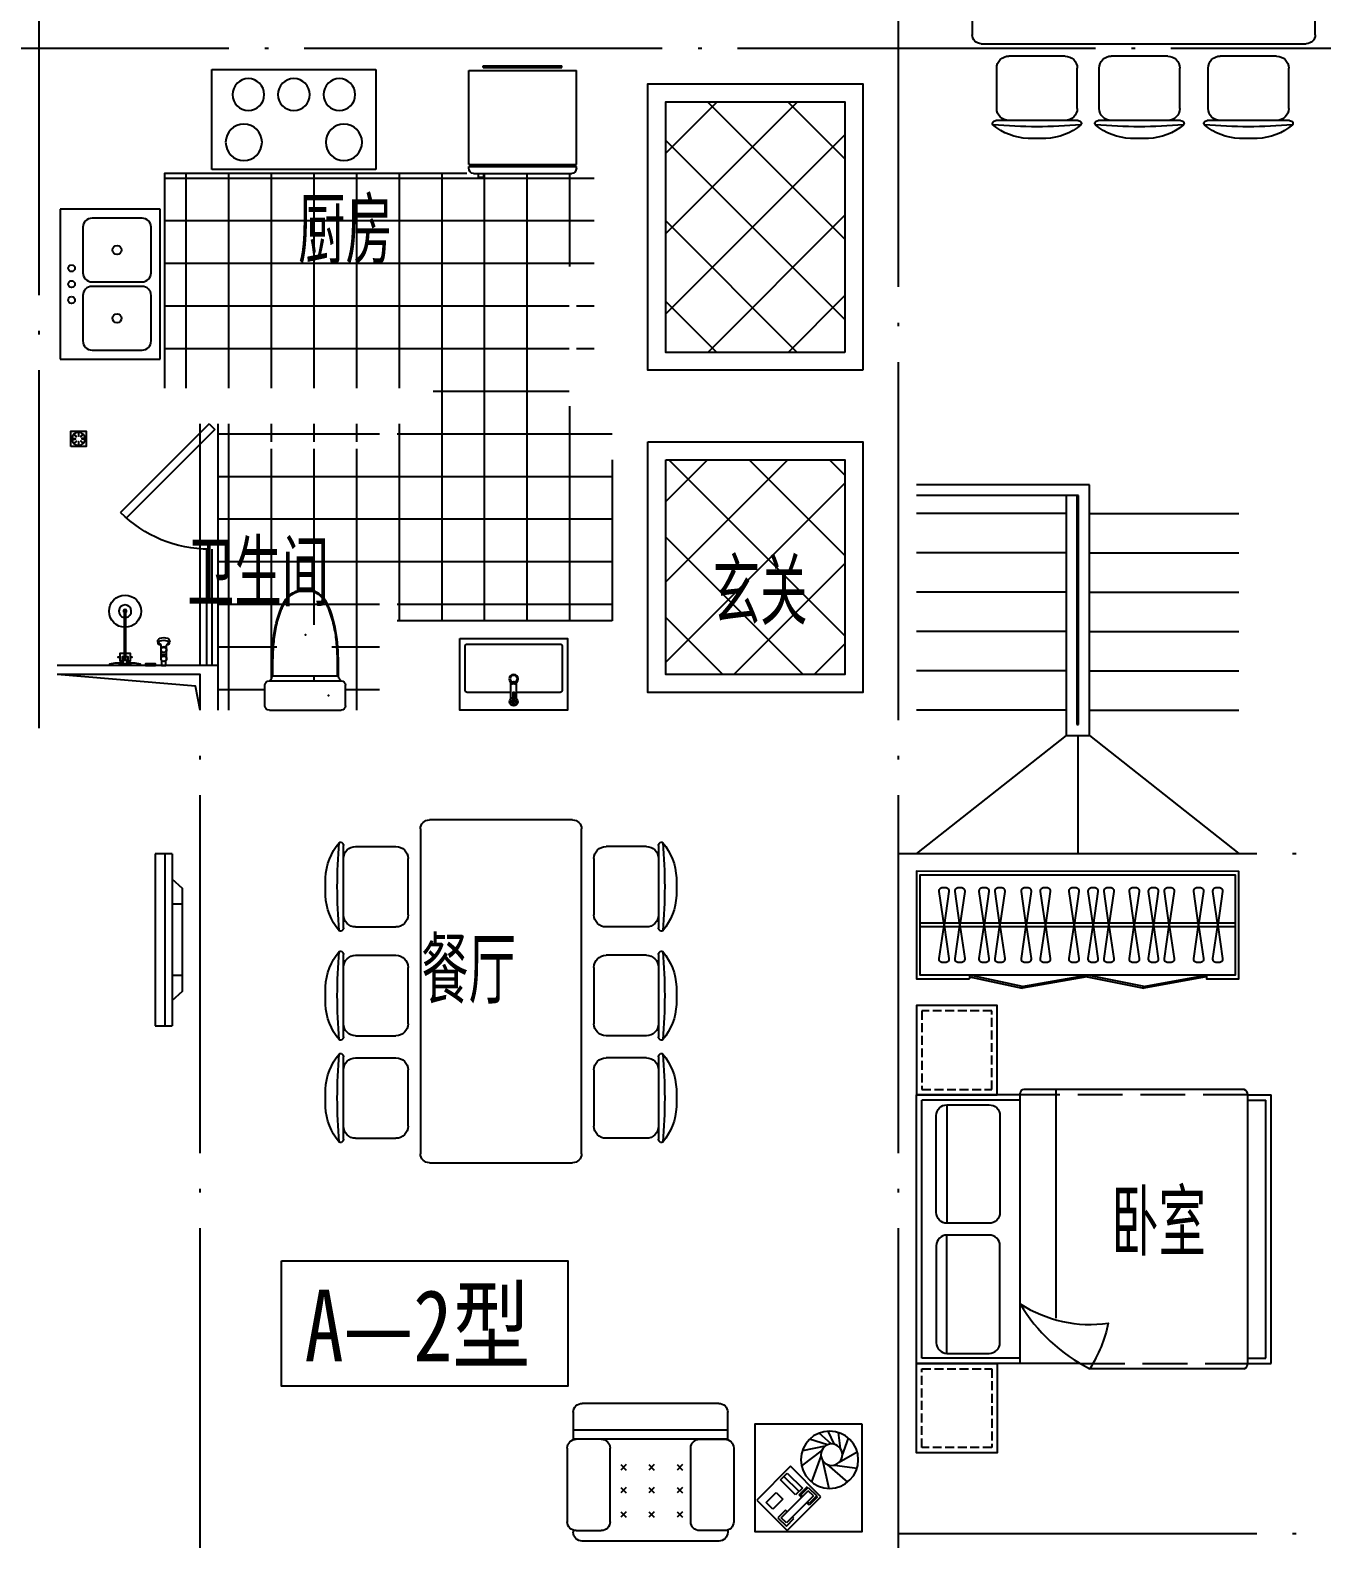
# Model space of a CAD drawing. Extents: x 921942 to 1159542, y -958603 to -790785.
# Drawn here: x 952331 to 959544, y -899241 to -890812 of the extents above; entities that cross this region are included whole.
import ezdxf

# ---------------------------------------------------------------- set-up
doc = ezdxf.new("R2010")
doc.units = 0
doc.header["$LTSCALE"] = 1000
doc.header["$MEASUREMENT"] = 0
doc.linetypes.add('DASH', pattern=[0.35, 0.25, -0.1])
doc.linetypes.add('DOTE', pattern=[2.42, 2, -0.2, 0.02, -0.2])
doc.layers.get('0').update_dxf_attribs({"linetype": 'CONTINUOUS'})
for name, color, linetype in [('DOTE', 1, 'DOTE'), ('PUB_TEXT', 7, 'CONTINUOUS'), ('STAIR', 2, 'CONTINUOUS'), ('TT', 7, 'CONTINUOUS'), ('WINDOW', 4, 'CONTINUOUS'), ('厨卫', 8, 'CONTINUOUS'), ('家具', 8, 'CONTINUOUS'), ('平面填充', 250, 'CONTINUOUS'), ('管道', 8, 'CONTINUOUS'), ('面积线', 3, 'CONTINUOUS')]:
    doc.layers.add(name, color=color, linetype=linetype)
doc.styles.add('DIM_FONT', font='SIMPLEX', dxfattribs={"width": 0.7, "bigfont": 'GBCBIG'})
doc.styles.get("Standard").update_dxf_attribs({"font": 'GBENOR', "bigfont": 'GBCBIG'})
doc.styles.add('黑体', font='SIMHEI.TTF', dxfattribs={"width": 0.8})

# ---------------------------------------------------------------- blocks, each defined once
blk = doc.blocks.new('dgfgf')
at = {"layer": '家具'}
blk.add_lwpolyline([(7597.4, -62676.2), (7147.4, -62676.2), (7147.4, -63176.2), (7597.4, -63176.2), (7597.4, -62676.2), (7517.4, -62676.2)], dxfattribs=at)
at = {"layer": '家具', "color": 251, "linetype": 'DASH', "ltscale": 0.2}
blk.add_lwpolyline([(7567.4, -62706.2), (7177.4, -62706.2), (7177.4, -63146.2), (7567.4, -63146.2)], close=True, dxfattribs=at)
blk = doc.blocks.new('A$C72813290')
at = {"layer": '家具'}
for p, q in [((1830, 2030), (599.1, 2030)), ((779.5, 752.6), (779.5, 2030)), ((579.1, 2000), (0, 2000)), ((0, 500), (0, 2000)), ((30, 530), (30, 1970)), ((579.1, 1970), (30, 1970)), ((169.9, 1944.6), (169.9, 1282.8)), ((579.1, 500), (579.1, 2010)), ((1850, 500), (1850, 2000)), ((1850, 2000), (1980, 2000)), ((1850, 1970), (1950, 1970)), ((1950, 530), (1950, 1970)), ((1980, 500), (1980, 2000)), ((169.9, 555.4), (169.9, 1217.2)), ((579.1, 530), (30, 530)), ((1850, 530), (1950, 530)), ((912.3, 500), (0, 500)), ((1830, 470), (967.1, 470)), ((1850, 500), (1980, 500))]:
    blk.add_line(p, q, dxfattribs=at)
at = {"layer": '家具', "linetype": 'DASH'}
for p, q in [((1850, 2000), (579.1, 2000)), ((912.3, 500), (1850, 500))]:
    blk.add_line(p, q, dxfattribs=at)
at = {"layer": '家具'}
for points in [[(169.9, 1944.6), (405.3, 1944.6, -0.414214), (465.3, 1884.6), (465.3, 1342.8, -0.414214), (405.3, 1282.8), (169.9, 1282.8, -0.414214), (109.9, 1342.8), (109.9, 1884.6, -0.414214)], [(169.9, 555.4), (405.3, 555.4, 0.414214), (465.3, 615.4), (465.3, 1157.2, 0.414214), (405.3, 1217.2), (169.9, 1217.2, 0.414214), (109.9, 1157.2), (109.9, 615.4, 0.414214)]]:
    blk.add_lwpolyline(points, format="xyb", close=True, dxfattribs=at)
blk.add_lwpolyline([(579.1, 832.6, 0.180302), (1070.8, 724.6, -0.088637), (967.1, 470.1, 28871.271551)], format="xyb", dxfattribs=at)
for centre, radius, start, end in [((599.1, 2010), 20, 90, 180), ((1819.3, 2001.3), 30.7, 357.68839, 69.69174), ((1391.5, 1313.2), 944, 210.60747, 243.27731), ((1819.3, 498.8), 30.7, 290.35664, 2.31522)]:
    blk.add_arc(centre, radius, start, end, dxfattribs=at)
blk.add_blockref('dgfgf', (-7147.4, 65176.2), dxfattribs=at)
at = {"layer": '家具', "xscale": -1, "rotation": 180}
blk.add_blockref('dgfgf', (-7147.4, -62676.2), dxfattribs=at)
blk = doc.blocks.new('fdgfhghjy')
at = {"layer": '家具'}
for p, q in [((-572.4, -1297.1), (-572.4, 518.5)), ((-522.4, 568.5), (277.6, 568.5)), ((327.6, 518.5), (327.6, -1297.1)), ((-1001.7, 425.4), (-1001.7, -34.6)), ((756.8, -34.6), (756.8, 425.4)), ((-934.2, 420.4), (-709.2, 420.4)), ((-641.7, 352.9), (-641.7, 37.9)), ((396.8, 37.9), (396.8, 352.9)), ((689.3, 420.4), (464.3, 420.4)), ((-1101.7, 245), (-1101.7, 145.9)), ((856.8, 145.9), (856.8, 245)), ((-934.2, -29.6), (-709.2, -29.6)), ((689.3, -29.6), (464.3, -29.6)), ((-1001.7, -182.9), (-1001.7, -642.9)), ((-934.2, -187.9), (-709.2, -187.9)), ((689.3, -187.9), (464.3, -187.9)), ((756.8, -642.9), (756.8, -182.9)), ((-641.7, -255.4), (-641.7, -570.4)), ((396.8, -570.4), (396.8, -255.4)), ((-1101.7, -363.4), (-1101.7, -462.5)), ((856.8, -462.5), (856.8, -363.4)), ((-934.2, -637.9), (-709.2, -637.9)), ((689.3, -637.9), (464.3, -637.9)), ((-1001.7, -755.3), (-1001.7, -1215.3)), ((756.8, -1215.3), (756.8, -755.3)), ((-934.2, -760.3), (-709.2, -760.3)), ((-641.7, -827.8), (-641.7, -1142.8)), ((396.8, -1142.8), (396.8, -827.8)), ((689.3, -760.3), (464.3, -760.3)), ((-1101.7, -935.7), (-1101.7, -1034.9)), ((856.8, -1034.9), (856.8, -935.7)), ((-934.2, -1210.3), (-709.2, -1210.3)), ((689.3, -1210.3), (464.3, -1210.3)), ((277.6, -1347.1), (-522.4, -1347.1))]:
    blk.add_line(p, q, dxfattribs=at)
for centre, radius, start, end in [((-522.4, 518.5), 50, 90, 180), ((277.6, 518.5), 50, 0, 90), ((-786.2, 235.3), 315.6, 139.27346, 178.23486), ((1676.2, 195.4), 2712.7, 174.8023, 185.1977), ((-1017.8, 434.7), 10, 67.33001, 139.27346), ((-1021.7, 425.4), 20, 0, 67.33001), ((776.8, 425.4), 20, 112.66999, 180), ((773, 434.7), 10, 40.72654, 112.66999), ((541.4, 235.3), 315.6, 1.76514, 40.72654), ((-1921, 195.4), 2712.7, 354.8023, 5.1977), ((-934.2, 352.9), 67.5, 90, 180), ((-709.2, 352.9), 67.5, 0, 90), ((464.3, 352.9), 67.5, 90, 180), ((689.3, 352.9), 67.5, 0, 90), ((-786.2, 155.6), 315.6, 181.76514, 220.72654), ((541.4, 155.6), 315.6, 319.27346, 358.23486), ((-934.2, 37.9), 67.5, 180, 270), ((-709.2, 37.9), 67.5, 270, 0), ((464.3, 37.9), 67.5, 180, 270), ((689.3, 37.9), 67.5, 270, 0), ((-1017.8, -43.8), 10, 220.72654, 292.66999), ((-1021.7, -34.6), 20, 292.66999, 0), ((776.8, -34.6), 20, 180, 247.33001), ((773, -43.8), 10, 247.33001, 319.27346), ((-786.2, -373.1), 315.6, 139.27346, 178.23486), ((1676.2, -412.9), 2712.7, 174.8023, 185.1977), ((-1017.8, -173.7), 10, 67.33001, 139.27346), ((-1021.7, -182.9), 20, 0, 67.33001), ((776.8, -182.9), 20, 112.66999, 180), ((773, -173.7), 10, 40.72654, 112.66999), ((541.4, -373.1), 315.6, 1.76514, 40.72654), ((-1921, -412.9), 2712.7, 354.8023, 5.1977), ((-934.2, -255.4), 67.5, 90, 180), ((-709.2, -255.4), 67.5, 0, 90), ((464.3, -255.4), 67.5, 90, 180), ((689.3, -255.4), 67.5, 0, 90), ((-786.2, -452.8), 315.6, 181.76514, 220.72654), ((541.4, -452.8), 315.6, 319.27346, 358.23486), ((-934.2, -570.4), 67.5, 180, 270), ((-709.2, -570.4), 67.5, 270, 0), ((464.3, -570.4), 67.5, 180, 270), ((689.3, -570.4), 67.5, 270, 0), ((-1017.8, -652.2), 10, 220.72654, 292.66999), ((-1021.7, -642.9), 20, 292.66999, 0), ((776.8, -642.9), 20, 180, 247.33001), ((773, -652.2), 10, 247.33001, 319.27346), ((-786.2, -945.5), 315.6, 139.27346, 178.23486), ((1676.2, -985.3), 2712.7, 174.8023, 185.1977), ((-1017.8, -746.1), 10, 67.33001, 139.27346), ((-1021.7, -755.3), 20, 0, 67.33001), ((776.8, -755.3), 20, 112.66999, 180), ((773, -746.1), 10, 40.72654, 112.66999), ((541.4, -945.5), 315.6, 1.76514, 40.72654), ((-1921, -985.3), 2712.7, 354.8023, 5.1977), ((-934.2, -827.8), 67.5, 90, 180), ((-709.2, -827.8), 67.5, 0, 90), ((464.3, -827.8), 67.5, 90, 180), ((689.3, -827.8), 67.5, 0, 90), ((-786.2, -1025.2), 315.6, 181.76514, 220.72654), ((541.4, -1025.2), 315.6, 319.27346, 358.23486), ((-934.2, -1142.8), 67.5, 180, 270), ((-709.2, -1142.8), 67.5, 270, 0), ((464.3, -1142.8), 67.5, 180, 270), ((689.3, -1142.8), 67.5, 270, 0), ((-1017.8, -1224.5), 10, 220.72654, 292.66999), ((-1021.7, -1215.3), 20, 292.66999, 0), ((776.8, -1215.3), 20, 180, 247.33001), ((773, -1224.5), 10, 247.33001, 319.27346), ((-522.4, -1297.1), 50, 180, 270), ((277.6, -1297.1), 50, 270, 0)]:
    blk.add_arc(centre, radius, start, end, dxfattribs=at)
blk = doc.blocks.new('asfdfgfhfg')
at = {"layer": '家具'}
for p, q in [((-3.8, 1795.2), (758.7, 1795.2)), ((-53.8, 1595.2), (-53.8, 1745.2)), ((808.7, 1745.2), (808.7, 1592.4)), ((-53.8, 1645.2), (808.7, 1645.2)), ((-87.2, 1545.2), (-87.2, 1134.1)), ((-53.8, 1595.2), (808.7, 1595.2)), ((102.4, 1595.2), (-37.2, 1595.2)), ((152.4, 1134.1), (152.4, 1545.2)), ((602.5, 1134.1), (602.5, 1545.2)), ((652.5, 1595.2), (792.1, 1595.2)), ((842.1, 1545.2), (842.1, 1134.1)), ((-574.7, 1273.8), (-405, 1443.5)), ((-405, 1443.5), (-216.4, 1254.9)), ((198.4, 1452.9), (228.6, 1422.8)), ((228.6, 1452.9), (198.4, 1422.8)), ((356, 1452.9), (386.2, 1422.8)), ((386.2, 1452.9), (356, 1422.8)), ((513.6, 1452.9), (543.8, 1422.8)), ((543.8, 1452.9), (513.6, 1422.8)), ((-386.1, 1405.8), (-471, 1320.9)), ((-452.1, 1302), (-367.3, 1386.9)), ((-433.3, 1283.2), (-348.4, 1368)), ((-348.4, 1368), (-386.1, 1405.8)), ((-386.1, 1085.2), (-574.7, 1273.8)), ((-555.8, 1273.8), (-508.7, 1226.6)), ((-504, 1325.6), (-551.1, 1278.5)), ((-551.1, 1278.5), (-508.7, 1236)), ((-532.3, 1278.5), (-504, 1306.8)), ((-532.3, 1278.5), (-381.4, 1127.6)), ((-461.6, 1283.2), (-504, 1325.6)), ((-353.1, 1155.9), (-504, 1306.8)), ((-452.1, 1283.2), (-499.3, 1330.3)), ((-471, 1320.9), (-433.3, 1283.2)), ((-471, 1273.8), (-461.6, 1283.2)), ((-466.3, 1269), (-452.1, 1283.2)), ((-324.9, 1297.3), (-362.6, 1259.6)), ((-268.3, 1240.8), (-324.9, 1297.3)), ((198.4, 1325.9), (228.6, 1295.8)), ((228.6, 1325.9), (198.4, 1295.8)), ((356, 1325.9), (386.2, 1295.8)), ((386.2, 1325.9), (356, 1295.8)), ((513.6, 1325.9), (543.8, 1295.8)), ((543.8, 1325.9), (513.6, 1295.8)), ((-508.7, 1236), (-499.3, 1245.5)), ((-508.7, 1226.6), (-494.6, 1240.8)), ((-216.4, 1254.9), (-386.1, 1085.2)), ((-386.1, 1188.9), (-376.7, 1198.3)), ((-376.7, 1198.3), (-334.3, 1155.9)), ((-362.6, 1259.6), (-306, 1203.1)), ((-306, 1203.1), (-268.3, 1240.8)), ((198.4, 1188.8), (228.6, 1158.6)), ((228.6, 1188.8), (198.4, 1158.6)), ((386.2, 1188.8), (356, 1158.6)), ((356, 1188.8), (386.2, 1158.6)), ((513.6, 1188.8), (543.8, 1158.6)), ((543.8, 1188.8), (513.6, 1158.6)), ((-423.9, 1151.2), (-414.4, 1160.6)), ((-381.4, 1108.8), (-423.9, 1151.2)), ((-334.3, 1155.9), (-381.4, 1108.8)), ((-381.4, 1127.6), (-353.1, 1155.9)), ((-53.8, 1084.1), (-53.8, 1075.2)), ((-37.2, 1084.1), (102.4, 1084.1)), ((-3.8, 1025.2), (758.7, 1025.2)), ((792.1, 1084.1), (652.5, 1084.1)), ((808.7, 1084.1), (808.7, 1075.2)), ((-658.6, 945.6), (-247.5, 945.6)), ((-908.6, -987.8), (-908.6, 862.2)), ((-858.6, 912.2), (-705.8, 912.2)), ((-758.6, -1037.8), (-758.6, 912.2)), ((-708.6, -1037.8), (-708.6, 912.2)), ((-708.6, 755), (-708.6, 895.6)), ((-197.5, 912.2), (-188.6, 912.2)), ((-197.5, 895.6), (-197.5, 755)), ((-138.6, 862.2), (-138.6, 264)), ((-247.5, 705), (-658.6, 705)), ((-546.1, 650.6), (-576.3, 620.4)), ((-546.1, 620.4), (-576.3, 650.6)), ((-409, 650.6), (-439.1, 620.4)), ((-409, 620.4), (-439.1, 650.6)), ((-282, 650.6), (-312.1, 620.4)), ((-282, 620.4), (-312.1, 650.6)), ((-546.1, 462.8), (-576.3, 493)), ((-546.1, 493), (-576.3, 462.8)), ((-409, 493), (-439.1, 462.8)), ((-409, 462.8), (-439.1, 493)), ((-282, 493), (-312.1, 462.8)), ((-282, 462.8), (-312.1, 493)), ((261.2, 367.5), (333.5, 439.8)), ((261.2, 395.8), (305.2, 439.8)), ((286.8, 454.8), (286.8, 449.8)), ((296.8, 464.8), (755.6, 464.8)), ((296.8, 439.8), (755.6, 439.8)), ((791.2, 367.5), (718.9, 439.8)), ((791.2, 395.8), (747.2, 439.8)), ((765.6, 454.8), (765.6, 449.8)), ((236.2, -504.6), (236.2, 404.2)), ((246.2, 414.2), (251.2, 414.2)), ((261.2, -504.6), (261.2, 404.2)), ((363.6, 399.8), (751.2, -133.8)), ((406.6, 399.8), (751.2, -74.6)), ((595.2, 399.8), (751.2, 185.1)), ((791.2, 404.2), (791.2, -504.6)), ((806.2, 414.2), (801.2, 414.2)), ((816.2, 404.2), (816.2, -504.6)), ((-546.1, 335.4), (-576.3, 305.2)), ((-546.1, 305.2), (-576.3, 335.4)), ((-409, 335.4), (-439.1, 305.2)), ((-409, 305.2), (-439.1, 335.4)), ((-282, 335.4), (-312.1, 305.2)), ((-282, 305.2), (-312.1, 335.4)), ((301.2, 304.5), (751.2, -315)), ((-168.6, 235), (-678.6, 235)), ((-138.6, 205.9), (-138.6, -331.5)), ((-546.1, 75.2), (-576.3, 105.4)), ((-546.1, 105.4), (-576.3, 75.2)), ((-409, 75.2), (-439.1, 105.4)), ((-409, 105.4), (-439.1, 75.2)), ((-282, 75.2), (-312.1, 105.4)), ((-282, 105.4), (-312.1, 75.2)), ((-546.1, -52.2), (-576.3, -82.4)), ((-546.1, -82.4), (-576.3, -52.2)), ((-409, -82.4), (-439.1, -52.2)), ((-409, -52.2), (-439.1, -82.4)), ((-282, -82.4), (-312.1, -52.2)), ((-282, -52.2), (-312.1, -82.4)), ((301.2, -137.6), (564.6, -500.2)), ((-546.1, -240), (-576.3, -209.8)), ((-546.1, -209.8), (-576.3, -240)), ((-409, -240), (-439.1, -209.8)), ((-409, -209.8), (-439.1, -240)), ((-282, -240), (-312.1, -209.8)), ((-282, -209.8), (-312.1, -240)), ((-168.6, -360.6), (-678.6, -360.6)), ((-138.6, -389.7), (-138.6, -987.8)), ((-546.1, -430.9), (-576.3, -461)), ((-546.1, -461), (-576.3, -430.9)), ((-409, -430.9), (-439.1, -461)), ((-409, -461), (-439.1, -430.9)), ((-282, -430.9), (-312.1, -461)), ((-282, -461), (-312.1, -430.9)), ((261.2, -467.9), (333.5, -540.2)), ((261.2, -496.2), (305.2, -540.2)), ((791.2, -467.9), (718.9, -540.2)), ((791.2, -496.2), (747.2, -540.2)), ((-546.1, -618.6), (-576.3, -588.4)), ((-546.1, -588.4), (-576.3, -618.6)), ((-409, -588.4), (-439.1, -618.6)), ((-409, -618.6), (-439.1, -588.4)), ((-282, -588.4), (-312.1, -618.6)), ((-282, -618.6), (-312.1, -588.4)), ((246.2, -514.6), (251.2, -514.6)), ((286.8, -555.2), (286.8, -550.2)), ((755.6, -540.2), (296.8, -540.2)), ((755.6, -565.2), (296.8, -565.2)), ((765.6, -555.2), (765.6, -550.2)), ((806.2, -514.6), (801.2, -514.6)), ((-546.1, -746), (-576.3, -776.2)), ((-546.1, -776.2), (-576.3, -746)), ((-409, -746), (-439.1, -776.2)), ((-409, -776.2), (-439.1, -746)), ((-282, -746), (-312.1, -776.2)), ((-282, -776.2), (-312.1, -746)), ((-247.5, -830.6), (-658.6, -830.6)), ((-708.6, -880.6), (-708.6, -1021.2)), ((-197.5, -1021.2), (-197.5, -880.6)), ((-708.6, -1037.8), (-858.6, -1037.8)), ((-658.6, -1071.2), (-247.5, -1071.2)), ((-197.5, -1037.8), (-188.6, -1037.8))]:
    blk.add_line(p, q, dxfattribs=at)
at = {"layer": '家具', "color": 6}
for p, q in [((-683.2, 1542.9), (-672.7, 1632.4)), ((-651.1, 1565.8), (-615.6, 1640.1)), ((-632, 1568.2), (-564.4, 1629.4)), ((-677, 1466.2), (-776.6, 1525.2)), ((-693.9, 1501.5), (-728.6, 1600.5)), ((-610.9, 1563.5), (-511.2, 1594.6)), ((-597.5, 1555.7), (-471.1, 1530.3)), ((-580.7, 1532.8), (-466.9, 1445.2)), ((-649.5, 1450.2), (-776, 1433.3)), ((-608.6, 1454), (-722.2, 1354.7)), ((-582.5, 1477.9), (-618, 1320.2)), ((-574.7, 1500.8), (-521, 1357))]:
    blk.add_line(p, q, dxfattribs=at)
at = {"layer": '家具'}
for points in [[(-805.1, 1679), (-205.1, 1679), (-205.1, 1079), (-805.1, 1079)], [(301.2, 399.8), (751.2, 399.8), (751.2, -500.2), (301.2, -500.2)]]:
    blk.add_lwpolyline(points, close=True, dxfattribs=at)
at = {"layer": '家具', "color": 3, "const_width": 12}
for points in [[(642.7, -154.9, 1), (642.7, -166.9, 1)], [(484.4, -251.1, 1), (484.4, -263.1, 1)], [(547, -220.9, 1), (547, -232.9, 1)], [(672.4, -256.6, 1), (672.4, -268.6, 1)], [(540.4, -295.1, 1), (540.4, -307.1, 1)], [(540.4, -336.3, 1), (540.4, -348.3, 1)], [(596.5, -328.1, 1), (596.5, -340.1, 1)], [(606.4, -308.8, 1), (606.4, -320.8, 1)], [(609.7, -339.1, 1), (609.7, -351.1, 1)], [(616.3, -325.4, 1), (616.3, -337.4, 1)], [(629.5, -319.9, 1), (629.5, -331.9, 1)], [(649.3, -284.1, 1), (649.3, -296.1, 1)], [(415.1, -355.6, 1), (415.1, -367.6, 1)], [(550.3, -449.1, 1), (550.3, -461.1, 1)], [(685.6, -440.8, 1), (685.6, -452.8, 1)], [(613, -517.8, 1), (613, -529.8, 1)]]:
    blk.add_lwpolyline(points, format="xyb", close=True, dxfattribs=at)
at = {"layer": '家具', "color": 6}
for centre, radius in [((-623, 1480.2), 160), ((-634.3, 1508.2), 60)]:
    blk.add_circle(centre, radius, dxfattribs=at)
at = {"layer": '家具'}
blk.add_circle((608.8, -339.1), 144.3, dxfattribs=at)
for centre, radius, start, end in [((-3.8, 1745.2), 50, 90, 180), ((758.7, 1745.2), 50, 0, 90), ((-37.2, 1545.2), 50, 90, 180), ((102.4, 1545.2), 50, 0, 90), ((652.5, 1545.2), 50, 90, 180), ((792.1, 1545.2), 50, 0, 90), ((-37.2, 1134.1), 50, 180, 270), ((102.4, 1134.1), 50, 270, 0), ((652.5, 1134.1), 50, 180, 270), ((792.1, 1134.1), 50, 270, 0), ((-3.8, 1075.2), 50, 180, 270), ((758.7, 1075.2), 50, 270, 0), ((-658.6, 895.6), 50, 90, 180), ((-247.5, 895.6), 50, 0, 90), ((-858.6, 862.2), 50, 90, 180), ((-188.6, 862.2), 50, 0, 90), ((-658.6, 755), 50, 180, 270), ((-247.5, 755), 50, 270, 0), ((296.8, 454.8), 10, 90, 180), ((296.8, 449.8), 10, 180, 270), ((755.6, 454.8), 10, 0, 90), ((755.6, 449.8), 10, 270, 0), ((246.2, 404.2), 10, 90, 180), ((251.2, 404.2), 10, 0, 90), ((801.2, 404.2), 10, 90, 180), ((806.2, 404.2), 10, 0, 90), ((-678.6, 265), 30, 180, 270), ((-168.6, 265), 30, 270, 0), ((-678.6, 205), 30, 90, 180), ((-168.6, 205), 30, 0, 90), ((-678.6, -330.6), 30, 180, 270), ((-168.6, -330.6), 30, 270, 0), ((-678.6, -390.6), 30, 90, 180), ((-168.6, -390.6), 30, 0, 90), ((246.2, -504.6), 10, 180, 270), ((251.2, -504.6), 10, 270, 0), ((801.2, -504.6), 10, 180, 270), ((806.2, -504.6), 10, 270, 0), ((296.8, -550.2), 10, 90, 180), ((296.8, -555.2), 10, 180, 270), ((755.6, -550.2), 10, 0, 90), ((755.6, -555.2), 10, 270, 0), ((-658.6, -880.6), 50, 90, 180), ((-247.5, -880.6), 50, 0, 90), ((-858.6, -987.8), 50, 180, 270), ((-188.6, -987.8), 50, 270, 0), ((-658.6, -1021.2), 50, 180, 270), ((-247.5, -1021.2), 50, 270, 0)]:
    blk.add_arc(centre, radius, start, end, dxfattribs=at)
at = {"layer": '家具', "color": 3}
for centre, radius, start, end in [((365.6, -259.5), 292.8, 348.55155, 40.98153), ((329.3, -375.1), 291.3, 13.04524, 49.77663), ((120.8, -311.2), 502.4, 358.32856, 18.729), ((439.3, -395.3), 190.4, 24.09558, 76.29534), ((565.2, -207.2), 126.2, 298.89012, 348.45792), ((434.9, -141.5), 258.8, 318.7581, 353.8624), ((606, -140.2), 192.6, 276.99045, 348.02836), ((550.3, -655.5), 325.2, 81.24958, 128.23328), ((424.4, -513.4), 259.7, 44.48606, 99.37622), ((460.9, -644.8), 345.5, 65.08876, 95.96372), ((-633.4, 981.8), 1790, 309.04877, 312.6799), ((-32, -298.7), 642.2, 340.5249, 357.82437), ((395.3, -436), 234.4, 323.32313, 25.76326), ((1027.2, 363.2), 810.4, 238.98728, 250.36101), ((495.6, -452.6), 168.8, 332.99086, 45.91017), ((648.3, -812.9), 489.9, 73.85612, 89.11051), ((315.2, -300.3), 287.3, 301.31505, 352.13779), ((453.4, -479.6), 232.8, 355.87406, 36.95584), ((815.9, -187.7), 219.3, 252.94564, 276.48138)]:
    blk.add_arc(centre, radius, start, end, dxfattribs=at)
at = {"layer": '家具', "style": 'DIM_FONT', "width": 0.8, "flags": 9}
for tag, p, rotation in [('YSIZE', (377.5, 1795.2), 180), ('XSIZE', (377.5, 1795.2), 180), ('YSIZE', (-908.6, -62.8), 270), ('XSIZE', (-908.6, -62.8), 270)]:
    blk.add_attdef(tag, p, '', height=0.5, rotation=rotation, dxfattribs=at)
blk = doc.blocks.new('aswefrsdtfgdgh')
for p, q in [((-152, 480), (-152, -480)), ((-58, 480), (-152, 480)), ((-58, 480), (-58, -480)), ((0, -199.2), (0, 199.2)), ((-152, -480), (-58, -480))]:
    blk.add_line(p, q)
at = {"color": 9}
for p, q in [((-95.8, -480), (-95.8, 480)), ((0, 199.2), (-58, 199.2)), ((0, -199.2), (-58, -199.2))]:
    blk.add_line(p, q, dxfattribs=at)
blk.add_lwpolyline([(-58, 339.5), (-58, -339.5), (0, -287.2), (0, 287.2)], close=True)
blk = doc.blocks.new('wasfsdgdfh')
at = {"layer": '厨卫', "linetype": 'ByBlock'}
for p, q in [((-317.5, 406.4), (241.3, 406.4)), ((-317.5, -431.8), (-317.5, 406.4)), ((-139.7, 355.6), (139.7, 355.6)), ((241.3, 406.4), (241.3, -431.8)), ((-190.5, 50.8), (-190.5, 304.8)), ((190.5, 304.8), (190.5, 50.8)), ((139.7, 0), (-139.7, 0)), ((-190.5, -330.2), (-190.5, -76.2)), ((-139.7, -25.4), (139.7, -25.4)), ((190.5, -76.2), (190.5, -330.2)), ((139.7, -381), (-139.7, -381)), ((241.3, -431.8), (-317.5, -431.8))]:
    blk.add_line(p, q, dxfattribs=at)
at = {"layer": '厨卫', "linetype": 'ByBlock', "extrusion": (0, 0, -1)}
for centre, major_axis, start_param, end_param in [((-139.7, 304.8), (0.1, 50.8), 4.711206, 6.282002), ((139.7, 304.8), (-0.1, 50.8), 0.001187, 1.571983), ((0, 177.8), (-18, 18), 3.926991, 10.210176), ((-254, 76.2), (-13.5, 13.5), 3.926991, 10.210176), ((-254, -12.7), (-13.5, 13.5), 3.926991, 10.210176), ((-139.7, 50.8), (-0.1, 50.8), 3.142779, 4.713576), ((139.7, 50.8), (0.1, 50.8), 1.569613, 3.140409), ((-254, -101.6), (-13.5, 13.5), 3.926991, 10.210176), ((-139.7, -76.2), (0.1, 50.8), 4.711206, 6.282002), ((139.7, -76.2), (-0.1, 50.8), 0.001187, 1.571983), ((0, -203.2), (-18, 18), 3.926991, 10.210176), ((-139.7, -330.2), (-0.1, 50.8), 3.142779, 4.713576), ((139.7, -330.2), (0.1, 50.8), 1.569613, 3.140409)]:
    blk.add_ellipse(centre, major_axis=major_axis, ratio=1, start_param=start_param, end_param=end_param, dxfattribs=at)
blk = doc.blocks.new('aswqdfrsgfh')
at = {"layer": '厨卫', "linetype": 'ByBlock'}
for p, q in [((-513.4, 298.5), (-513.4, -260.3)), ((401, 298.5), (-513.4, 298.5)), ((401, -260.3), (401, 298.5)), ((-513.4, -260.3), (401, -260.3))]:
    blk.add_line(p, q, dxfattribs=at)
for centre, radius in [((-310.2, 158.8), 88.9), ((-56.2, 158.8), 88.9), ((197.8, 158.8), 88.9), ((-335.6, -107.9), 101.6), ((223.2, -107.9), 101.6)]:
    blk.add_circle(centre, radius, dxfattribs=at)
blk = doc.blocks.new('A$C0C200289')
at = {"layer": '家具'}
for p, q in [((-150, 71.8), (-150, 596.8)), ((600, 596.8), (-150, 596.8)), ((500.3, 622.7), (-48.2, 622.7)), ((-48.2, 613.4), (-48.2, 622.7)), ((500.3, 613.4), (-48.2, 613.4)), ((500.3, 613.4), (500.3, 622.7)), ((600, 71.8), (600, 596.8)), ((-144.1, 71.8), (-150, 71.8)), ((-150, 53.3), (-150, 61.8)), ((-144.1, 61.8), (-150, 61.8)), ((-144.1, 61.8), (-144.1, 71.8)), ((568.5, 21.8), (-118.5, 21.8)), ((499.1, 21.8), (499.1, 0)), ((535.3, 21.8), (535.3, 0)), ((594.1, 61.8), (594.1, 71.8)), ((594.1, 71.8), (600, 71.8)), ((594.1, 61.8), (600, 61.8)), ((600, 53.3), (600, 61.8)), ((499.1, 0), (535.3, 0))]:
    blk.add_line(p, q, dxfattribs=at)
at = {"layer": '家具', "color": 251}
for p, q in [((594.1, 71.8), (-144.1, 71.8)), ((594.1, 61.8), (-144.1, 61.8))]:
    blk.add_line(p, q, dxfattribs=at)
at = {"layer": '家具'}
for centre, start, end in [((-118.5, 53.3), 180, 270), ((568.5, 53.3), 270, 0)]:
    blk.add_arc(centre, 31.5, start, end, dxfattribs=at)
blk = doc.blocks.new('asfsdgdfh')
at = {"layer": '厨卫'}
for p, q in [((-103.2, -120.6), (-103.2, -32.6)), ((-72.5, -120.6), (-72.5, -32.6))]:
    blk.add_line(p, q, dxfattribs=at)
blk.add_lwpolyline([(212.2, 214.5), (-387.8, 214.5), (-387.8, -185.5), (212.2, -185.5)], close=True, dxfattribs=at)
blk.add_lwpolyline([(-72.5, -85.5), (172.2, -85.5, 0.414214), (182.2, -75.5), (182.2, 174.5, 0.414214), (172.2, 184.5), (-347.8, 184.5, 0.414214), (-357.8, 174.5), (-357.8, -75.5, 0.414214), (-347.8, -85.5), (-103.2, -85.5)], format="xyb", dxfattribs=at)
for radius in [25, 20]:
    blk.add_circle((-87.8, -10.5), radius, dxfattribs=at)
for centre, radius, start, end in [((-87.8, -86.9), 2.86, 0, 180), ((-87.8, -137.7), 23, 99.48812, 80.51188), ((-87.8, -137.7), 12.3, 106.41355, 73.58645), ((-87.8, -137.7), 10.7, 108.39514, 71.60486), ((218.5, -111.2), 310.1, 175.50816, 184.49184), ((-87.8, -135.5), 2.86, 180, 0), ((-394.2, -111.2), 310.1, 355.50816, 4.49184)]:
    blk.add_arc(centre, radius, start, end, dxfattribs=at)
for centre in [(-87.8, -32.6), (-87.8, -42.4), (-87.8, -43.7)]:
    blk.add_ellipse(centre, major_axis=(-15.3, 0), ratio=0.448066, start_param=3.141593, end_param=6.283185, dxfattribs=at)
blk = doc.blocks.new('asfdgfhgfh')
at = {"layer": '厨卫', "lineweight": -3}
for p, q in [((-221.9, -49.8), (-221.9, -124.6)), ((-221.9, -71.8), (-191.9, -71.8)), ((-191.9, -49.8), (-191.9, -124.6)), ((-12.4, -36.5), (-12.4, -26.5)), ((4.1, -41.5), (4.1, -314.9)), ((14.1, -314.9), (14.1, -41.5)), ((30.6, -36.5), (30.6, -26.5))]:
    blk.add_line(p, q, dxfattribs=at)
at = {"layer": '厨卫', "color": 8}
for p, q in [((-5.9, -36.5), (-5.9, -26.5)), ((24.1, -33.5), (24.1, -26.5))]:
    blk.add_line(p, q, dxfattribs=at)
at = {"layer": '厨卫', "lineweight": -3}
for points in [[(-195.2, -40.4), (-195.2, -11.5), (-218.6, -11.5), (-218.6, -40.4)], [(-0.9, -26.5), (-46.1, -26.5), (-75.9, -21.5), (-75.9, -11.5)], [(-75.9, -11.5), (94.1, -11.5), (94.1, -21.5), (64.4, -26.5), (19.1, -26.5)], [(-18.9, -61), (-28.9, -61), (-28.9, -57), (-18.9, -57)], [(4.1, -81.5), (-18.9, -81.5), (-18.9, -36.5), (-5.9, -36.5)], [(24.1, -36.5), (37.1, -36.5), (37.1, -81.5), (14.1, -81.5)], [(37.1, -57), (47.1, -57), (47.1, -61), (37.1, -61)]]:
    blk.add_lwpolyline(points, dxfattribs=at)
for points in [[(-161.9, -11.5), (-161.9, -21.5), (-105.9, -21.5), (-105.9, -11.5)], [(40.1, -11.5), (40.1, -21.5), (-21.9, -21.5), (-21.9, -11.5)]]:
    blk.add_lwpolyline(points, close=True, dxfattribs=at)
at = {"layer": '厨卫', "color": 8}
for points in [[(4.1, -61.5), (-5.9, -61.5), (-5.9, -33.5), (-0.9, -33.5)], [(19.1, -33.5), (24.1, -33.5), (24.1, -61.5), (14.1, -61.5)]]:
    blk.add_lwpolyline(points, dxfattribs=at)
blk.add_lwpolyline([(19.1, -21.5), (19.1, -41.5), (-0.9, -41.5), (-0.9, -21.5)], close=True, dxfattribs=at)
for centre, radius in [((-206.9, -49.8), 15), ((-206.9, -98.8), 15), ((9.1, -314.9), 5)]:
    blk.add_circle(centre, radius, dxfattribs=at)
at = {"layer": '厨卫', "lineweight": -3}
blk.add_circle((9.1, -314.9), 89.5, dxfattribs=at)
at = {"layer": '厨卫', "color": 8}
for centre, radius, start, end in [((-206.9, -49.8), 17, 133.33592, 208.07249), ((-206.9, -49.8), 17, 331.92751, 46.66408), ((-206.9, -98.8), 17, 151.92751, 28.07249), ((9.1, -314.9), 35, 98.21321, 81.78679), ((9.1, -314.9), 9, 123.74899, 56.25101)]:
    blk.add_arc(centre, radius, start, end, dxfattribs=at)
at = {"layer": '厨卫', "lineweight": -3}
for centre, start, end in [((-238.5, -118.7), 286.41807, 340.32674), ((-175.3, -118.7), 199.67326, 253.58193)]:
    blk.add_arc(centre, 17.7, start, end, dxfattribs=at)
at = {"layer": '厨卫', "lineweight": -3, "extrusion": (0, 0, -1)}
for centre, major_axis, ratio, start_param, end_param in [((-206.9, -147.3), (33.6, 0), 0.612909, -0.37962, 3.521213), ((-206.9, -137.8), (31.4, 0), 0.47884, -1.072899, 4.214492)]:
    blk.add_ellipse(centre, major_axis=major_axis, ratio=ratio, start_param=start_param, end_param=end_param, dxfattribs=at)
blk = doc.blocks.new('aswfdgdfh')
at = {"layer": '厨卫'}
blk.add_lwpolyline([(42.9, -42.9), (42.9, 42.9), (-42.9, 42.9), (-42.9, -42.9)], close=True, dxfattribs=at)
at = {"layer": '厨卫', "color": 8}
for points in [[(-33, -0.4), (-33, 1.3), (-17.4, 1.3), (-17.4, -0.4)], [(-23.6, 23.1), (-22.4, 24.2), (-11.4, 13.2), (-12.6, 12.1)], [(-0.4, 33), (1.3, 33), (1.3, 17.4), (-0.4, 17.4)], [(23.1, 23.6), (24.2, 22.4), (13.2, 11.4), (12.1, 12.6)], [(33, 0.4), (33, -1.3), (17.4, -1.3), (17.4, 0.4)], [(-23.1, -23.6), (-24.2, -22.4), (-13.2, -11.4), (-12.1, -12.6)], [(0.4, -33), (-1.3, -33), (-1.3, -17.4), (0.4, -17.4)], [(23.6, -23.1), (22.4, -24.2), (11.4, -13.2), (12.6, -12.1)]]:
    blk.add_lwpolyline(points, close=True, dxfattribs=at)
blk.add_circle((0, 0), 36.6, dxfattribs=at)
blk = doc.blocks.new('DR2045')
at = {"color": 0, "linetype": 'ByBlock'}
for p, q in [((0, 0), (-1.06, -1.06)), ((0, 0), (16.97, -16.97)), ((-1.06, -1.06), (15.91, -18.03))]:
    blk.add_line(p, q, dxfattribs=at)
blk.add_arc((0, 0), 24, 270, 315, dxfattribs=at)
blk = doc.blocks.new('asfdgfh')
at = {"layer": '厨卫', "ltscale": 100}
for p, q in [((158.6, -66.7, 0), (-241.4, -66.7, 0)), ((145, -40, 0), (-227.8, -40, 0)), ((-266.4, -206.7, 0), (-266.4, -91.7, 0)), ((183.6, -206.7, 0), (183.6, -91.7, 0)), ((158.6, -231.7, 0), (-241.4, -231.7, 0))]:
    blk.add_line(p, q, dxfattribs=at)
for centre, radius, start, end in [((-241.4, -91.7, 0), 25, 90, 180), ((-260.6, -39, 0), 33.7, 303.61571, 10.84697), ((178, -38.9, 0), 33.9, 169.31129, 235.13473), ((158.6, -91.7, 0), 25, 0, 90), ((-241.4, -206.7, 0), 25, 180, 270), ((158.6, -206.7, 0), 25, 270, 0)]:
    blk.add_arc(centre, radius, start, end, dxfattribs=at)
for points, knots in [([(-227.5, -32.6, 0), (-226.9, 85.4, 0), (-226.2, 242.6, 0), (-137.1, 424.4, 0), (-69.4, 441.3, 0), (-41.4, 448.3, 0)], [0, 0, 0, 0, 355.24272, 473.249847, 556.576042, 556.576042, 556.576042, 556.576042]), ([(-222.4, -40.9, 0), (-222.3, -1.8, 0), (-222.2, 28.9, 0), (-220.4, 90.3, 0), (-218.8, 121, 0), (-212.5, 182.1, 0), (-207.9, 212.5, 0), (-197.6, 258.1, 0), (-193.6, 273.2, 0), (-186.6, 295.9, 0), (-184.1, 303.4, 0), (-180.2, 314.7, 0), (-178.8, 318.5, 0), (-176, 326, 0), (-174.5, 329.8, 0), (-169.9, 341, 0), (-166.7, 348.3, 0), (-159.7, 362.5, 0), (-155.9, 369.4, 0), (-147.8, 382.4, 0), (-143.4, 388.5, 0), (-134, 399.8, 0), (-128.9, 405, 0), (-120.7, 411.8, 0), (-117.8, 414, 0), (-111.9, 417.9, 0), (-108.9, 419.8, 0), (-102.5, 423.2, 0), (-99.2, 424.8, 0), (-92.4, 427.8, 0), (-89, 429.1, 0), (-78.3, 433, 0), (-70.9, 435.3, 0), (-55.7, 439.5, 0), (-48, 441.5, 0), (-40.2, 443.4, 0)], [0, 0, 0, 0, 92.762674, 92.762674, 185.525347, 185.525347, 278.288021, 278.288021, 324.669358, 324.669358, 347.860026, 347.860026, 359.45536, 359.45536, 371.050694, 371.050694, 394.241363, 394.241363, 417.432031, 417.432031, 440.6227, 440.6227, 463.813368, 463.813368, 475.408702, 475.408702, 487.004036, 487.004036, 498.599371, 498.599371, 510.194705, 510.194705, 533.385373, 533.385373, 556.576042, 556.576042, 556.576042, 556.576042]), ([(140, -40.4, 0), (139.5, -1.8, 0), (139.4, 28.9, 0), (137.6, 90.3, 0), (136, 121, 0), (129.7, 182.1, 0), (125.1, 212.5, 0), (114.8, 258.1, 0), (110.8, 273.2, 0), (103.8, 295.9, 0), (101.4, 303.4, 0), (97.4, 314.7, 0), (96, 318.5, 0), (93.2, 326, 0), (91.7, 329.8, 0), (87.2, 341, 0), (83.9, 348.3, 0), (76.9, 362.5, 0), (73.1, 369.4, 0), (65, 382.4, 0), (60.6, 388.5, 0), (51.2, 399.8, 0), (46.1, 405, 0), (37.9, 411.8, 0), (35, 414, 0), (29.1, 417.9, 0), (26.1, 419.8, 0), (19.7, 423.2, 0), (16.4, 424.8, 0), (9.7, 427.8, 0), (6.2, 429.1, 0), (-4.5, 433, 0), (-11.9, 435.3, 0), (-27.1, 439.5, 0), (-34.8, 441.5, 0), (-42.6, 443.4, 0)], [0, 0, 0, 0, 92.762674, 92.762674, 185.525347, 185.525347, 278.288021, 278.288021, 324.669358, 324.669358, 347.860026, 347.860026, 359.45536, 359.45536, 371.050694, 371.050694, 394.241363, 394.241363, 417.432031, 417.432031, 440.6227, 440.6227, 463.813368, 463.813368, 475.408702, 475.408702, 487.004036, 487.004036, 498.599371, 498.599371, 510.194705, 510.194705, 533.385373, 533.385373, 556.576042, 556.576042, 556.576042, 556.576042]), ([(144.7, -32.6, 0), (144.1, 85.4, 0), (143.5, 242.6, 0), (54.3, 424.4, 0), (-13.4, 441.3, 0), (-41.4, 448.3, 0)], [0, 0, 0, 0, 355.24272, 473.249847, 556.576042, 556.576042, 556.576042, 556.576042])]:
    blk.add_open_spline(points, degree=3, knots=knots, dxfattribs=at)
at = {"layer": '厨卫'}
for p in [(-42.1, 189.3, 0), (-170.7, -148.7, 0)]:
    blk.add_point(p, dxfattribs=at)
blk = doc.blocks.new('asfsdgdfhfgj')
at = {"layer": 'DOTE', "linetype": 'DOTE'}
for p, q in [((-900, 1092.3), (-900, 15060.1)), ((3900, -13382.1), (3900, 15060.1)), ((-9100, 4892.3), (16361.3, 4892.3)), ((0, -13382.1), (0, 1092.3)), ((3900, 392.3), (16361.3, 392.3)), ((3900, -3407.7), (16361.3, -3407.7))]:
    blk.add_line(p, q, dxfattribs=at)

msp = doc.modelspace()

# ---------------------------------------------------------------- hatches: boundary and pattern name
at = {"layer": '平面填充'}
h = msp.add_hatch(dxfattribs=at)
h.set_pattern_fill('NET', color=256, scale=100, angle=45, style=0)
h.set_pattern_definition([(45, (285539.45, -412367.68), (-224.5064, 224.5064), []), (135, (285539.45, -412367.68), (-224.5064, -224.5064), [])])
h.paths.add_polyline_path([(956880.9, -892612.1), (955880.9, -892612.1), (955880.9, -891212.1), (956880.9, -891212.1)])
h = msp.add_hatch(dxfattribs=at)
h.set_pattern_fill('NET', color=256, scale=75, style=0)
h.set_pattern_definition([(180, (1868316.22, -37721.97), (0, 238.125), []), (90, (1868316.22, -37721.97), (238.125, 1e-14), [])])
edge = h.paths.add_edge_path()
edge.add_line((953080.9, -891612.1), (954900.2, -891612.1))
edge.add_ellipse((954906.1, -891581.5), major_axis=(0, 31.5), ratio=0.8, start_angle=166.40792, end_angle=180)
edge.add_line((954904.1, -891613), (954932.7, -891613))
edge.add_line((954932.7, -891613), (954932.7, -891634.8))
edge.add_line((954932.7, -891634.8), (954961.6, -891634.8))
edge.add_line((954961.6, -891634.8), (954961.6, -891613))
edge.add_line((954961.6, -891613), (955455.7, -891613))
edge.add_ellipse((955455.7, -891581.5), major_axis=(0, 31.5), ratio=0.8, start_angle=180, end_angle=269.99592)
edge.add_line((955480.9, -891586.2), (955480.9, -892812.1))
edge.add_line((955480.9, -892812.1), (955380.9, -892812.1))
edge.add_line((955380.9, -892812.1), (955380.9, -892132.1))
edge.add_line((955380.9, -892132.1), (955340.9, -892132.1))
edge.add_line((955340.9, -892132.1), (955340.9, -892132.3))
edge.add_arc((955360.9, -892912.1), 780, 451.46928, 539.99953)
edge.add_line((954580.9, -892912.1), (954580.9, -892812.1))
edge.add_line((954580.9, -892812.1), (954380.9, -892812.1))
edge.add_line((954380.9, -892812.1), (953080.9, -892812.1))
edge.add_line((953080.9, -892812.1), (953080.9, -891612.1))
h.paths.add_polyline_path([(954580.9, -892912.1, -0.40672), (955340.9, -892132.3), (955340.9, -892912.1), (955380.9, -892912.1), (955380.9, -893012.1), (955580.9, -893012.1), (955580.9, -893212.1), (955580.9, -894112.1), (954380.9, -894112.1), (954380.9, -893912.1), (954330.9, -893912.1, -0.406716), (953551.1, -893152.1), (954330.9, -893152.1), (954330.9, -893112.1), (954380.9, -893112.1), (954380.9, -893012.1), (954580.9, -893012.1)])
h.paths.add_polyline_path([(953380.9, -893012.1), (954280.9, -893012.1), (954280.9, -893112.1), (953550.9, -893112.1), (953550.9, -893152.1), (953551.1, -893152.1, 0.388153), (954280.9, -893910.5), (954280.9, -894612.1), (954066.8, -894612.1, 0.414201), (954091.8, -894587.1), (954091.8, -894472.1, 0.413282), (954066.9, -894447.1, -0.238932), (954052.3, -894420.3), (953681.3, -894420.3, -0.236806), (953666.8, -894447.1, 0.414214), (953641.8, -894472.1), (953641.8, -894587.1, 0.414202), (953666.8, -894612.1), (953380.9, -894612.1), (953380.9, -894362.1)])
h.paths.add_polyline_path([(954046.1, -894137.2), (953138.2, -894137.2), (953138.2, -893602.1), (954046.1, -893602.1)], flags=9)
h.paths.add_polyline_path([(954014.9, -894447.1), (953709.2, -894447.1), (953709.2, -894133.7), (954014.9, -894133.7)], flags=16)
h = msp.add_hatch(dxfattribs=at)
h.set_pattern_fill('NET', color=256, scale=100, angle=45, style=0)
h.set_pattern_definition([(45, (45407.2, 50055.17), (-224.5064, 224.5064), []), (135, (45407.2, 50055.17), (-224.5064, -224.5064), [])])
h.paths.add_polyline_path([(955880.9, -893212.1), (956880.9, -893212.1), (956880.9, -894412.1), (955880.9, -894412.1)])

# ---------------------------------------------------------------- linework, layer by layer
at = {"layer": 'PUB_TEXT'}
msp.add_lwpolyline([(953734.2, -897687.8), (955334.2, -897687.8), (955334.2, -898387.8), (953734.2, -898387.8)], close=True, dxfattribs=at)
at = {"layer": 'STAIR'}
for p, q in [((958245.9, -893352.1), (957280.9, -893352.1)), ((958185.9, -893412.1), (957280.9, -893412.1)), ((958115.9, -893412.1), (958115.9, -894752.1)), ((958175.9, -893412.1), (958175.9, -894692.1)), ((958185.9, -894692.1), (958185.9, -893412.1)), ((958245.9, -894752.1), (958245.9, -893352.1)), ((958115.9, -893512.1), (957280.9, -893512.1)), ((958245.9, -893512.1), (959080.9, -893512.1)), ((958115.9, -893732.1), (957280.9, -893732.1)), ((958245.9, -893732.1), (959080.9, -893732.1)), ((958115.9, -893952.1), (957280.9, -893952.1)), ((958245.9, -893952.1), (959080.9, -893952.1)), ((958115.9, -894172.1), (957280.9, -894172.1)), ((958245.9, -894172.1), (959080.9, -894172.1)), ((958115.9, -894392.1), (957280.9, -894392.1)), ((958245.9, -894392.1), (959080.9, -894392.1)), ((958115.9, -894612.1), (957280.9, -894612.1)), ((958245.9, -894612.1), (959080.9, -894612.1)), ((958115.9, -894752.1), (957280.9, -895412.1)), ((958115.9, -894752.1), (958245.9, -894752.1)), ((958175.9, -894692.1), (958185.9, -894692.1)), ((958180.9, -894752.1), (958180.9, -895412.1)), ((958245.9, -894752.1), (959080.9, -895412.1))]:
    msp.add_line(p, q, dxfattribs=at)
at = {"layer": 'WINDOW'}
msp.add_line((955580.9, -893212.1), (955580.9, -894112.1), dxfattribs=at)
at = {"layer": '厨卫', "color": 3}
for p, q in [((953280.9, -894362.1), (953280.9, -893012.1)), ((953380.9, -894362.1), (953380.9, -893012.1))]:
    msp.add_line(p, q, dxfattribs=at)
at = {"layer": '厨卫', "linetype": 'ByBlock'}
for p, q in [((953315.9, -893712.1), (953315.9, -894362.1)), ((953345.9, -893712.1), (953345.9, -894362.1))]:
    msp.add_line(p, q, dxfattribs=at)
at = {"layer": '厨卫'}
msp.add_line((955580.9, -894112.1), (954380.9, -894112.1), dxfattribs=at)
msp.add_lwpolyline([(954769.1, -891612.1), (953080.9, -891612.1), (953080.9, -892812.1)], dxfattribs=at)
at = {"layer": '家具', "color": 8}
for p, q in [((959060.9, -895802.1), (957300.9, -895801.8)), ((959060.9, -895822.1), (957300.9, -895821.8))]:
    msp.add_line(p, q, dxfattribs=at)
at = {"layer": '家具'}
msp.add_line((957576.2, -896091.8), (957576.2, -896111.8), dxfattribs=at)
for points in [[(958900.1, -896092.1), (958900.1, -896112.1), (959080.9, -896112.1), (959080.9, -895512.1), (957280.9, -895511.8), (957280.9, -896111.8), (957576.2, -896111.8)], [(958898.9, -896092.1), (957576.2, -896091.8), (957300.9, -896091.8), (957300.9, -895531.8), (959060.9, -895532.1), (959060.9, -896092.1), (958898.9, -896092.1)]]:
    msp.add_lwpolyline(points, dxfattribs=at)
at = {"layer": '家具', "color": 8}
for points in [[(957461.3, -895625.2), (957434.3, -895812.1), (957461.3, -895999, -0.459921), (957441.5, -896022.1), (957427.2, -896022.1, -0.459921), (957407.4, -895999), (957434.3, -895812.1), (957407.4, -895625.2, -0.459921), (957427.2, -895602.1), (957441.5, -895602.1, -0.459921)], [(957549.7, -895625.2), (957522.8, -895812.1), (957549.7, -895999, -0.459921), (957529.9, -896022.1), (957515.6, -896022.1, -0.459921), (957495.8, -895999), (957522.8, -895812.1), (957495.8, -895625.2, -0.459921), (957515.6, -895602.1), (957529.9, -895602.1, -0.459921)], [(957684.9, -895625.2), (957658, -895812.1), (957684.9, -895999, -0.459921), (957665.1, -896022.1), (957650.8, -896022.1, -0.459921), (957631.1, -895999), (957658, -895812.1), (957631.1, -895625.2, -0.459921), (957650.8, -895602.1), (957665.1, -895602.1, -0.459921)], [(957773.3, -895625.2), (957746.4, -895812.1), (957773.3, -895999, -0.459921), (957753.6, -896022.1), (957739.3, -896022.1, -0.459921), (957719.5, -895999), (957746.4, -895812.1), (957719.5, -895625.2, -0.459921), (957739.3, -895602.1), (957753.6, -895602.1, -0.459921)], [(957920.3, -895625.2), (957893.4, -895812.1), (957920.3, -895999, -0.459921), (957900.5, -896022.1), (957886.2, -896022.1, -0.459921), (957866.5, -895999), (957893.4, -895812.1), (957866.5, -895625.2, -0.459921), (957886.2, -895602.1), (957900.5, -895602.1, -0.459921)], [(958027, -895625.2), (958000.1, -895812.1), (958027, -895999, -0.459921), (958007.3, -896022.1), (957993, -896022.1, -0.459921), (957973.2, -895999), (958000.1, -895812.1), (957973.2, -895625.2, -0.459921), (957993, -895602.1), (958007.3, -895602.1, -0.459921)], [(958187.1, -895625.2), (958160.2, -895812.1), (958187.1, -895999, -0.459921), (958167.3, -896022.1), (958153, -896022.1, -0.459921), (958133.2, -895999), (958160.2, -895812.1), (958133.2, -895625.2, -0.459921), (958153, -895602.1), (958167.3, -895602.1, -0.459921)], [(958293.8, -895625.2), (958266.9, -895812.1), (958293.8, -895999, -0.459921), (958274, -896022.1), (958259.7, -896022.1, -0.459921), (958240, -895999), (958266.9, -895812.1), (958240, -895625.2, -0.459921), (958259.7, -895602.1), (958274, -895602.1, -0.459921)], [(958382.2, -895625.2), (958355.3, -895812.1), (958382.2, -895999, -0.459921), (958362.5, -896022.1), (958348.2, -896022.1, -0.459921), (958328.4, -895999), (958355.3, -895812.1), (958328.4, -895625.2, -0.459921), (958348.2, -895602.1), (958362.5, -895602.1, -0.459921)], [(958523.9, -895625.2), (958497, -895812.1), (958523.9, -895999, -0.459921), (958504.1, -896022.1), (958489.8, -896022.1, -0.459921), (958470.1, -895999), (958497, -895812.1), (958470.1, -895625.2, -0.459921), (958489.8, -895602.1), (958504.1, -895602.1, -0.459921)], [(958630.6, -895625.2), (958603.7, -895812.1), (958630.6, -895999, -0.459921), (958610.9, -896022.1), (958596.6, -896022.1, -0.459921), (958576.8, -895999), (958603.7, -895812.1), (958576.8, -895625.2, -0.459921), (958596.6, -895602.1), (958610.9, -895602.1, -0.459921)], [(958719.1, -895625.2), (958692.1, -895812.1), (958719.1, -895999, -0.459921), (958699.3, -896022.1), (958685, -896022.1, -0.459921), (958665.2, -895999), (958692.1, -895812.1), (958665.2, -895625.2, -0.459921), (958685, -895602.1), (958699.3, -895602.1, -0.459921)], [(958882.9, -895625.2), (958856, -895812.1), (958882.9, -895999, -0.459921), (958863.1, -896022.1), (958848.8, -896022.1, -0.459921), (958829.1, -895999), (958856, -895812.1), (958829.1, -895625.2, -0.459921), (958848.8, -895602.1), (958863.1, -895602.1, -0.459921)], [(958989.6, -895625.2), (958962.7, -895812.1), (958989.6, -895999, -0.459921), (958969.9, -896022.1), (958955.6, -896022.1, -0.459921), (958935.8, -895999), (958962.7, -895812.1), (958935.8, -895625.2, -0.459921), (958955.6, -895602.1), (958969.9, -895602.1, -0.459921)]]:
    msp.add_lwpolyline(points, format="xyb", close=True, dxfattribs=at)
at = {"layer": '家具'}
for points in [[(957576.2, -896101.8), (957870.3, -896164.9), (957872.1, -896155), (957578, -896091.9)], [(958232.2, -896101.8), (957870.3, -896164.9), (957868.5, -896155), (958230.4, -896091.9)], [(958234.1, -896101.9), (958550.9, -896165), (958552.7, -896155.2), (958236, -896092.1)], [(958898.2, -896101.9), (958550.9, -896165), (958549.1, -896155.2), (958896.4, -896092.1)]]:
    msp.add_lwpolyline(points, close=True, dxfattribs=at)
at = {"layer": '平面填充'}
for points in [[(956980.9, -892712.1), (955780.9, -892712.1), (955780.9, -891112.1), (956980.9, -891112.1)], [(956880.9, -892612.1), (955880.9, -892612.1), (955880.9, -891212.1), (956880.9, -891212.1)], [(955780.9, -893112.1), (956980.9, -893112.1), (956980.9, -894512.1), (955780.9, -894512.1)], [(955880.9, -893212.1), (956880.9, -893212.1), (956880.9, -894412.1), (955880.9, -894412.1)]]:
    msp.add_lwpolyline(points, close=True, dxfattribs=at)
at = {"layer": '管道'}
for points in [[(953380.9, -894612.1), (953380.9, -894362.1), (952480.9, -894362.1)], [(953280.9, -894612.1), (953280.9, -894412.1), (952480.9, -894412.1)], [(953280.9, -894612.1), (953253.7, -894476.6), (952480.9, -894412.1)]]:
    msp.add_lwpolyline(points, dxfattribs=at)

# ---------------------------------------------------------------- block references
at = {"layer": '厨卫', "xscale": -1}
for name, p in [('aswqdfrsgfh', (953747.2, -891330.7)), ('aswfdgdfh', (952601.3, -893095.4)), ('asfdgfh', (953825.4, -894380.3, 0)), ('asfsdgdfh', (954943.1, -894426.3)), ('asfdfgfhfg', (956172.3, -900279.6))]:
    msp.add_blockref(name, p, dxfattribs=at)
at = {"layer": '厨卫', "xscale": -1, "rotation": 180}
msp.add_blockref('wasfsdgdfh', (952815.9, -892243.7), dxfattribs=at)
at = {"layer": '厨卫', "linetype": 'ByBlock', "xscale": -29.16666666674428, "yscale": 29.16666666674428, "zscale": 29.16666666670181}
msp.add_blockref('DR2045', (953330.9, -893012.1), dxfattribs=at)
at = {"layer": '厨卫', "rotation": 180}
msp.add_blockref('asfdgfhgfh', (952869.7, -894373.6), dxfattribs=at)
at = {"layer": '厨卫'}
msp.add_blockref('aswefrsdtfgdgh', (953180.9, -895894.3), dxfattribs=at)
at = {"layer": '家具', "xscale": -1, "rotation": 270}
msp.add_blockref('fdgfhghjy', (958938.6, -890315.2), dxfattribs=at)
at = {"layer": '家具'}
for name, p, xscale in [('A$C0C200289', (955260.9, -891634.8), -0.8000000000465661), ('fdgfhghjy', (954837.7, -895793.2), -1)]:
    msp.add_blockref(name, p, dxfattribs=dict(at, xscale=xscale))
msp.add_blockref('A$C72813290', (957280.9, -898761), dxfattribs=at)
at = {"layer": '面积线'}
msp.add_blockref('asfsdgdfhfgj', (953280.9, -895804.4), dxfattribs=at)

# ---------------------------------------------------------------- texts
at = {"layer": 'PUB_TEXT', "style": '黑体', "width": 0.8}
msp.add_text('A—2型', height=400, dxfattribs=at).set_placement((953863.3, -898248.9))
at = {"layer": 'TT', "color": 0, "linetype": 'Continuous'}
for s, p in [('厨房', (953827.3, -892118.3)), ('卫生间', (953207.1, -894031.8)), ('玄关', (956142.7, -894135.8)), ('餐厅', (954514.6, -896252)), ('卧室', (958368.2, -897661.7))]:
    msp.add_text(s, height=367.5, dxfattribs=at).set_placement(p)

doc.saveas('drawing.dxf')
